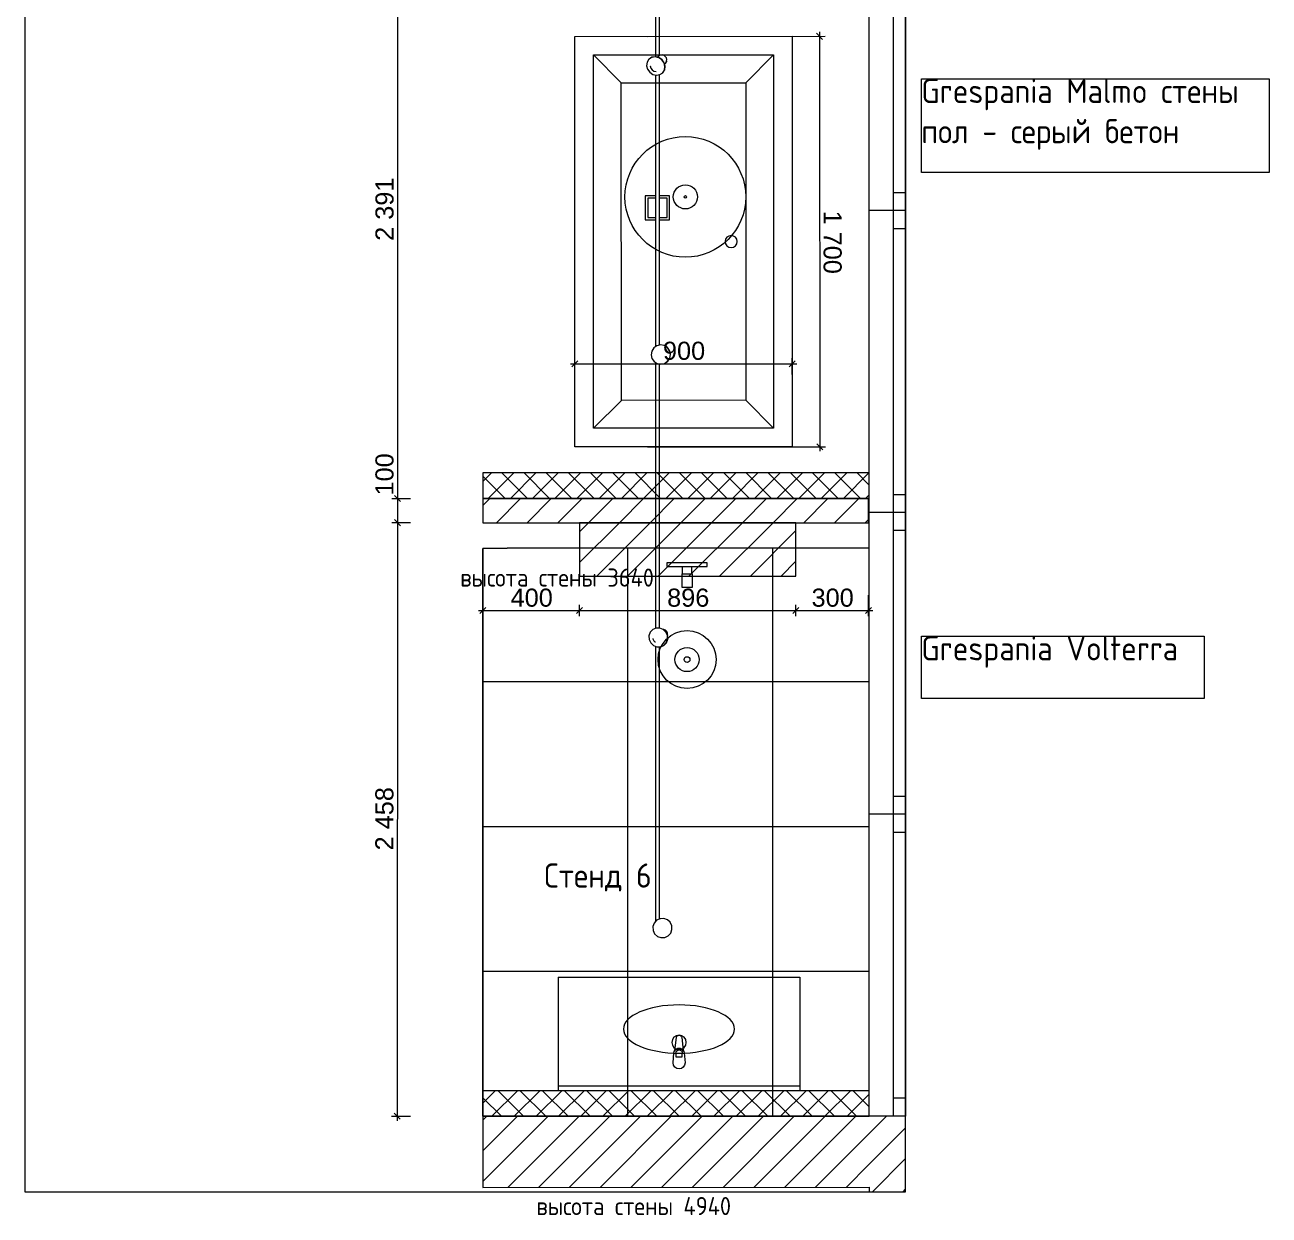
# Model space of a CAD drawing. Header units: millimetres. Extents: x 2336463 to 2579121, y 595385 to 778077.
# Drawn here: x 2509607 to 2514759, y 615995 to 620925 of the extents above; entities that cross this region are included whole.
import ezdxf

# ---------------------------------------------------------------- set-up
doc = ezdxf.new("R2010")
doc.units = ezdxf.units.MM
doc.header["$MEASUREMENT"] = 0
for name, color, linetype in [('+ план экспозиций', 7, 'Continuous'), ('+возводимые стены', 7, 'Continuous'), ('Интерьер - Мебель', 7, 'Continuous'), ('сит план', 7, 'Continuous')]:
    doc.layers.add(name, color=color, linetype=linetype)
for name, color, linetype, lineweight in [('+ план экспозиций_Ном._пера__1', 7, 'Continuous', 13), ('+возводимые стены_Ном._пера__1', 7, 'Continuous', 13), ('+возводимые стены_Ном._пера__101', 252, 'Continuous', 5), ('1 Планировка_Ном._пера__1', 7, 'Continuous', 13), ('Интерьер - Мебель_Ном._пера__1', 7, 'Continuous', 13), ('Окна ARCHICAD_Ном._пера__1', 7, 'Continuous', 13), ('сит план_Ном._пера__1', 7, 'Continuous', 13)]:
    doc.layers.add(name, color=color, linetype=linetype, lineweight=lineweight)
for name, color, linetype, lineweight, true_color in [('+ план экспозиций_Ном._пера__242', 7, 'Continuous', 13, 0x1b55b5), ('+ план экспозиций_Ном._пера__58', 7, 'Continuous', 5, 0xdf0000), ('+возводимые стены_Ном._пера__169', 7, 'Continuous', 5, 0x68b353), ('+возводимые стены_Ном._пера__242', 7, 'Continuous', 13, 0x1b55b5), ('+возводимые стены_Ном._пера__9', 7, 'Continuous', 15, 0x3dad99), ('Интерьер - Мебель_Ном._пера__242', 7, 'Continuous', 13, 0x1b55b5), ('Интерьер - Мебель_Ном._пера__58', 7, 'Continuous', 5, 0xdf0000), ('сит план_Ном._пера__87', 7, 'Continuous', 20, 0x6a6a6a)]:
    doc.layers.add(name, color=color, linetype=linetype, lineweight=lineweight, true_color=true_color)
doc.styles.add('СГЕНЕРИР_СТИЛЬ_1', font='arial.ttf')
doc.styles.add('СГЕНЕРИР_СТИЛЬ_4', font='isocp.shx')
doc.dimstyles.new('СГЕНЕРИР_СТИЛЬ__1', dxfattribs={"dimtxt": 75, "dimasz": 23.75, "dimexe": 0.18, "dimexo": 300, "dimgap": 0, "dimtad": 1, "dimtih": 1, "dimtoh": 1, "dimdec": 0, "dimzin": 0, "dimdsep": 46, "dimtxsty": 'СГЕНЕРИР_СТИЛЬ_1', "dimblk": 'ARROWHEAD_6', "dimblk1": 'ARROWHEAD_6', "dimblk2": 'ARROWHEAD_6', "dimcen": 0.09, "dimclrd": 256, "dimclre": 256, "dimclrt": 256, "dimazin": 0, "dimtfac": 1, "dimtdec": 4, "dimtmove": 0, "dimatfit": 3, "dimfxl": 0, "dimtolj": 1, "dimtzin": 0, "dimarcsym": 0})
doc.dimstyles.new('СГЕНЕРИР_СТИЛЬ__2', dxfattribs={"dimtxt": 75, "dimasz": 23.75, "dimexe": 0.18, "dimexo": 300, "dimgap": 0, "dimtad": 1, "dimdec": 0, "dimzin": 0, "dimdsep": 46, "dimtxsty": 'СГЕНЕРИР_СТИЛЬ_1', "dimblk": 'ARROWHEAD_6', "dimblk1": 'ARROWHEAD_6', "dimblk2": 'ARROWHEAD_6', "dimcen": 0.09, "dimclrd": 256, "dimclre": 256, "dimclrt": 256, "dimazin": 0, "dimtfac": 1, "dimtdec": 4, "dimtmove": 0, "dimatfit": 3, "dimfxl": 0, "dimtolj": 1, "dimtzin": 0, "dimarcsym": 0})
pattern_1 = [(45, (2086872.015, 585813.69), (-63.639609, 63.639609), [])]
pattern_2 = [(45, (2086872.015, 585813.686), (-45.961939, 45.961939), []), (135, (2086872.015, 585813.686), (45.961939, 45.961939), [])]

# ---------------------------------------------------------------- blocks, each defined once
blk = doc.blocks.new('Перекрытие_151', base_point=(2509606.8, 616092))
at = {"layer": 'Интерьер - Мебель_Ном._пера__1', "color": 7, "linetype": 'Continuous', "lineweight": 13, "flags": 128}
blk.add_lwpolyline([(2509606.8, 616092), (2513253.3, 616092), (2513253.3, 633476.2), (2509606.8, 633476.2)], close=True, dxfattribs=at)
blk = doc.blocks.new('Окно 25_10')
at = {"layer": 'Окна ARCHICAD_Ном._пера__1', "color": 7, "linetype": 'Continuous', "lineweight": 13}
for p, q in [((-625, 100), (625, 100)), ((-625, 0), (-625, 100)), ((625, 0), (625, 100)), ((-625, 0), (-550, 0)), ((-625, -50), (-625, 0)), ((-625, -50), (-625, 0)), ((-550, 0), (-550, -50)), ((-550, 0), (550, 0)), ((550, -50), (550, 0)), ((550, 0), (625, 0)), ((625, -50), (625, 0)), ((625, -50), (625, 0)), ((-625, -50), (625, -50)), ((-550, -50), (-625, -50)), ((550, -50), (-550, -50)), ((625, -50), (550, -50))]:
    blk.add_line(p, q, dxfattribs=at)
blk = doc.blocks.new('Стена_579', base_point=(2513253.3, 616092))
at = {"layer": 'сит план_Ном._пера__87', "linetype": 'Continuous', "lineweight": 20, "true_color": 0x6a6a6a}
h = blk.add_hatch(dxfattribs=at)
h.set_pattern_fill('Блоки_Бетонные_Эффективные', color=251, style=0, pattern_type=2)
h.set_pattern_definition(pattern_1)
h.paths.add_polyline_path([(2513103.3, 616092), (2513253.3, 616092), (2513253.3, 616405.3), (2513103.3, 616405.3)])
at = {"layer": 'сит план_Ном._пера__1', "color": 7, "linetype": 'Continuous', "lineweight": 13}
for p, q in [((2513203.3, 616405.3), (2513103.3, 616405.3)), ((2513253.3, 616405.3), (2513203.3, 616405.3))]:
    blk.add_line(p, q, dxfattribs=at)
at = {"layer": 'сит план_Ном._пера__1', "color": 7, "linetype": 'Continuous', "lineweight": 13, "flags": 128}
for points in [[(2513253.3, 616092), (2513253.3, 616405.3)], [(2513103.3, 616110.3), (2513103.3, 616092)], [(2513103.3, 616092), (2513253.3, 616092)]]:
    blk.add_lwpolyline(points, dxfattribs=at)
at = {"layer": 'Окна ARCHICAD_Ном._пера__1', "color": 7, "linetype": 'Continuous', "lineweight": 13, "zscale": 1000, "rotation": 89.99891644592851}
for p in [(2513203.4, 620780.3), (2513203.4, 619530.3), (2513203.4, 618280.3), (2513203.4, 617030.3)]:
    blk.add_blockref('Окно 25_10', p, dxfattribs=at)
blk = doc.blocks.new('Стена_582', base_point=(2511503.3, 618962.9))
at = {"layer": '+возводимые стены_Ном._пера__169', "linetype": 'Continuous', "lineweight": 5, "true_color": 0x68b353}
h = blk.add_hatch(dxfattribs=at)
h.set_pattern_fill('Блоки_Бетонные_Эффективные', color=85, style=0, pattern_type=2)
h.set_pattern_definition(pattern_1)
h.paths.add_polyline_path([(2511503.3, 618862.9), (2513099.7, 618862.9), (2513099.7, 618962.9), (2511503.3, 618962.9)])
at = {"layer": '+возводимые стены_Ном._пера__101', "color": 252, "linetype": 'Continuous', "lineweight": 5, "flags": 128}
for points in [[(2513099.7, 618962.9), (2511503.3, 618962.9)], [(2511503.3, 618962.9), (2511503.3, 618862.9)], [(2513099.7, 618862.9), (2513099.7, 618962.9)], [(2511503.3, 618862.9), (2513099.7, 618862.9)]]:
    blk.add_lwpolyline(points, dxfattribs=at)
blk = doc.blocks.new('Стена_583', base_point=(2513253.3, 616405.3))
at = {"layer": '+возводимые стены_Ном._пера__169', "linetype": 'Continuous', "lineweight": 5, "true_color": 0x68b353}
h = blk.add_hatch(dxfattribs=at)
h.set_pattern_fill('Блоки_Бетонные_Эффективные', color=85, style=0, pattern_type=2)
h.set_pattern_definition(pattern_1)
h.paths.add_polyline_path([(2513103.3, 616405.3), (2511503.4, 616404.6), (2511503.5, 616109.6), (2513103.3, 616110.3)])
at = {"layer": '+возводимые стены_Ном._пера__101', "color": 252, "linetype": 'Continuous', "lineweight": 5, "flags": 128}
for points in [[(2513103.3, 616405.3), (2511503.4, 616404.6)], [(2511503.4, 616404.6), (2511503.5, 616109.6)], [(2511503.5, 616109.6), (2513103.3, 616110.3)]]:
    blk.add_lwpolyline(points, dxfattribs=at)
blk = doc.blocks.new('Ванна Отдельностоящая 25')
at = {"layer": '1 Планировка_Ном._пера__1', "color": 7, "linetype": 'Continuous', "lineweight": 13}
for p, q in [((1623, 823), (77, 823)), ((77, 823), (77, 77)), ((77, 823), (192.5, 707.5)), ((1623, 823), (1507.5, 707.5)), ((1623, 77), (1623, 823)), ((1507.5, 707.5), (192.5, 707.5)), ((192.5, 707.5), (192.5, 192.5)), ((1507.5, 192.5), (1507.5, 707.5)), ((77, 77), (192.5, 192.5)), ((192.5, 192.5), (1507.5, 192.5)), ((1623, 77), (1507.5, 192.5)), ((77, 77), (1623, 77))]:
    blk.add_line(p, q, dxfattribs=at)
at = {"layer": '1 Планировка_Ном._пера__1', "color": 7, "linetype": 'Continuous', "lineweight": 13, "flags": 128}
blk.add_lwpolyline([(0, 0), (1700, 0), (1700, 900), (0, 900)], close=True, dxfattribs=at)
at = {"layer": '1 Планировка_Ном._пера__1', "color": 7, "linetype": 'Continuous', "lineweight": 13}
blk.add_circle((850, 252.5), 25, dxfattribs=at)
blk = doc.blocks.new('Панель с Несколькими Умывальниками 25_2')
at = {"layer": 'Интерьер - Мебель_Ном._пера__1', "color": 7, "linetype": 'Continuous', "lineweight": 13}
for p, q in [((-500, 0), (500, 0)), ((-500, -470), (-500, 0)), ((500, -470), (500, 0)), ((-500, -20), (500, -20)), ((-13.6, -154.8), (-13.6, -139.9)), ((-13.6, -139.9), (13.6, -139.9)), ((13.6, -139.9), (13.6, -154.8)), ((-500, -470), (500, -470))]:
    blk.add_line(p, q, dxfattribs=at)
at = {"layer": 'Интерьер - Мебель_Ном._пера__1', "color": 7, "linetype": 'Continuous', "lineweight": 13, "flags": 128}
blk.add_lwpolyline([(-25, -115), (-21, -157, 0.12102), (-17.7, -166.5), (-11.1, -219.4, 0.882566), (11.1, -219.4), (17.7, -166.5, 0.12102), (21, -157), (25, -115, 1)], format="xyb", close=True, dxfattribs=at)
at = {"layer": 'Интерьер - Мебель_Ном._пера__1', "color": 7, "linetype": 'Continuous', "lineweight": 13}
blk.add_circle((0, -199.8), 30, dxfattribs=at)
for centre, radius, start, end in [((0, -155.1), 21.1, 212.771, 327.229), ((0, -154.8), 13.6, 180, 0)]:
    blk.add_arc(centre, radius, start, end, dxfattribs=at)
blk.add_ellipse((0, -255), major_axis=(230, 0), ratio=0.434783, dxfattribs=at)
blk = doc.blocks.new('Подвесной Светильник 25')
at = {"layer": '+ план экспозиций_Ном._пера__58', "color": 12, "linetype": 'Continuous', "lineweight": 5, "true_color": 0xdf0000}
for radius in [250, 50, 5]:
    blk.add_circle((0, 0), radius, dxfattribs=at)
blk = doc.blocks.new('Набор Источников Света Потолочный 25')
at = {"layer": 'Интерьер - Мебель_Ном._пера__58', "color": 12, "linetype": 'Continuous', "lineweight": 5, "true_color": 0xdf0000}
for p, q in [((-3006.4, 11.2), (-3016.9, -0.4)), ((-2992.3, 17.8), (-3006.4, 11.2)), ((-2976.7, 18.6), (-2992.3, 17.8)), ((-2962, 13.4), (-2976.7, 18.6)), ((-2950.4, 2.9), (-2962, 13.4)), ((-1815.7, 8), (-2956.1, 8)), ((-2943.7, -11.2), (-2950.4, 2.9)), ((-1812.3, 16.4), (-1818.1, 2.2)), ((-1818.1, 2.2), (-1818, -13)), ((-1801.4, 27.6), (-1812.3, 16.4)), ((-1787.2, 34), (-1801.4, 27.6)), ((-1799, 8.3), (-1798.9, 8.5)), ((-1792.5, 15), (-1798.9, 8.5)), ((-1784.2, 18.8), (-1792.5, 15)), ((-1771.8, 34.7), (-1787.2, 34)), ((-1784, 18.8), (-1784.2, 18.8)), ((-1757.5, 29.4), (-1771.8, 34.7)), ((-1746.6, 19.2), (-1757.5, 29.4)), ((-1740.6, 5.4), (-1746.6, 19.2)), ((-1746.6, 19.2), (-1746.3, 18.7)), ((-1740.3, 4.9), (-1746.3, 18.7)), ((-639.9, 8), (-1741.6, 8)), ((-1740.5, -9.8), (-1740.6, 5.4)), ((-1740.2, -10.3), (-1740.3, 4.9)), ((-644.7, 0.5), (-647.4, -14.8)), ((-644.6, 0.7), (-647.2, -14.6)), ((-636.3, 13.6), (-644.7, 0.5)), ((-636.2, 13.8), (-644.6, 0.7)), ((-636.2, 13.8), (-636.3, 13.6)), ((-623.5, 22.7), (-636.2, 13.8)), ((-608.3, 26), (-623.5, 22.7)), ((-592.9, 23.2), (-608.3, 26)), ((-579.8, 14.8), (-592.9, 23.2)), ((-570.8, 2), (-579.8, 14.8)), ((550.4, 8), (-575, 8)), ((-567.4, -13.2), (-570.8, 2)), ((50, 50), (-50, 50)), ((-50, 50), (-50, 8)), ((40, 40), (-40, 40)), ((-40, 40), (-40, 8)), ((40, 8), (40, 40)), ((50, 8), (50, 50)), ((552.9, 18.7), (549.5, 4)), ((549.5, 4), (551.8, -10.4)), ((561.7, 31.6), (552.9, 18.7)), ((574.4, 40.6), (561.7, 31.6)), ((566.7, 14.2), (564.6, 5.6)), ((564.7, 5), (564.6, 5.6)), ((571.8, 21.8), (566.7, 14.2)), ((579.2, 27), (571.8, 21.8)), ((589, 44.4), (574.4, 40.6)), ((587.7, 29.3), (579.2, 27)), ((588.4, 29.2), (587.7, 29.3)), ((603.4, 42.5), (589, 44.4)), ((615.4, 35), (603.4, 42.5)), ((623.2, 23.2), (615.4, 35)), ((615.4, 35), (616, 34.4)), ((623.8, 22.6), (616, 34.4)), ((622, -5.9), (625.4, 8.8)), ((622.6, -6.5), (626.1, 8.2)), ((625.4, 8.8), (623.2, 23.2)), ((626.1, 8.2), (623.8, 22.6)), ((1760.9, 8), (626, 8)), ((1734.9, 2.9), (1725.8, -2.6)), ((1735.9, 4), (1726.8, -1.5)), ((1747.1, 3.5), (1734.9, 2.9)), ((1748.1, 4.6), (1735.9, 4)), ((1760.6, -0.9), (1747.1, 3.5)), ((1761.6, 0.2), (1748.1, 4.6)), ((1750.9, 3.7), (1760.2, 6.8)), ((1756.4, 2.3), (1755.9, 2.1)), ((1760.4, 5), (1756.2, 2.5)), ((1761, 4.2), (1757, 1.7)), ((1761.2, 3.8), (1758.8, 2.9)), ((1773.6, 22), (1759.8, 6.7)), ((1761.5, 4.2), (1760.2, 3.7)), ((1766.8, 5.4), (1760.4, 5)), ((1767.1, 4.5), (1761, 4.2)), ((1761.2, 3.8), (1761.6, 4.2)), ((1774.3, -8.5), (1761.6, 0.2)), ((1770.4, 3.4), (1764.2, -1.5)), ((1773.9, 3), (1766.8, 5.4)), ((1773.8, 2.3), (1767.1, 4.5)), ((1780.6, 29.8), (1773.6, 22)), ((1780.1, -2.1), (1773.8, 2.3)), ((1780.6, -1.5), (1773.9, 3)), ((1785.8, 33.2), (1780.6, 29.8)), ((1790.2, 35.9), (1785.8, 33.2)), ((1796.1, 36.2), (1790.2, 35.9)), ((1800.5, 36.2), (1796.1, 36.2)), ((1805.5, 34.6), (1800.5, 36.2)), ((1811.8, 1.7), (1804.8, -6.1)), ((1810.2, 31.3), (1805.5, 34.6)), ((1813.9, 27), (1810.2, 31.3)), ((1814.6, 7.2), (1811.8, 1.7)), ((1816.1, 22.1), (1813.9, 27)), ((1814.6, 7.2), (1816.8, 11.9)), ((2940.3, 8), (1815, 8)), ((1816.1, 22.1), (1816.5, 17.8)), ((1816.8, 11.9), (1816.5, 17.8)), ((2941.7, 15.5), (2940.2, 8.4)), ((2940.2, 8.4), (2941.9, 1.2)), ((2942.4, 17.3), (2941.7, 15.5)), ((2941.9, 1.2), (2942.5, -1.3)), ((2943.7, 19.6), (2942.4, 17.3)), ((2945.7, 22), (2943.7, 19.6)), ((2947.9, 24.1), (2945.7, 22)), ((2950, 25.7), (2947.9, 24.1)), ((2951.7, 26.5), (2950, 25.7)), ((2951.7, 26.5), (2958.6, 28.8)), ((2958.6, 28.8), (2965.9, 27.9)), ((2968.4, 27.5), (2965.9, 27.9)), ((2968.4, 27.5), (2975.2, 23.6)), ((2975.2, 23.6), (2985.2, 14.6)), ((2985.2, 14.6), (3005.3, -3.6)), ((3000, 8), (2992.5, 8)), ((3000, 8), (3000, 7.4)), ((3000, 7.4), (3000, 5.7)), ((3000, 5.7), (3000, 3.1)), ((3000, 3.1), (3000, 1.2)), ((-3016.9, -0.4), (-3022.1, -15.1)), ((-3016.9, -0.5), (-3022.1, -15.1)), ((-3022.1, -15.1), (-3021.3, -30.7)), ((-3022.1, -15.1), (-3021.3, -30.7)), ((-3021.3, -30.7), (-3014.6, -44.8)), ((-3021.3, -30.7), (-3014.7, -44.8)), ((-3016.9, -0.4), (-3016.9, -0.5)), ((-3014.7, -44.8), (-3003.1, -55.3)), ((-3014.6, -44.8), (-3003.1, -55.2)), ((-2958.7, -53), (-2948.2, -41.5)), ((-2958.7, -53.1), (-2948.2, -41.5)), ((-2948.2, -41.5), (-2943, -26.8)), ((-2948.2, -41.5), (-2948.2, -41.5)), ((-1818, -8), (-2945.3, -8)), ((-2943, -26.8), (-2943.7, -11.2)), ((-1818, -13), (-1812, -26.8)), ((-1812, -26.8), (-1801.1, -37.1)), ((-1812, -26.8), (-1811.7, -27.3)), ((-1811.7, -27.3), (-1800.8, -37.6)), ((-1801.1, -37.1), (-1786.8, -42.3)), ((-1800.8, -37.6), (-1786.5, -42.8)), ((-1786.8, -42.3), (-1771.4, -41.7)), ((-1786.5, -42.8), (-1771.1, -42.2)), ((-1771.4, -41.7), (-1757.2, -35.3)), ((-1771.1, -42.2), (-1756.9, -35.8)), ((-1771, -42.1), (-1770.4, -42.4)), ((-1768.8, -42.6), (-1770.4, -42.4)), ((-1768.8, -42.6), (-1761.3, -42.3)), ((-1761.3, -42.3), (-1754.4, -39.2)), ((-1757.2, -35.3), (-1746.4, -24.1)), ((-1756.9, -35.8), (-1746, -24.6)), ((-1754.4, -39.2), (-1749.2, -33.8)), ((-1749.2, -33.8), (-1746.4, -26.9)), ((-1746.4, -24.1), (-1740.5, -9.8)), ((-1746.4, -26.9), (-1746.1, -25.3)), ((-1746.1, -25.3), (-1746.1, -24.6)), ((-1746, -24.6), (-1740.2, -10.3)), ((-646.2, -8), (-1740.2, -8)), ((-647.4, -14.8), (-644, -30)), ((-647.2, -14.6), (-643.8, -29.9)), ((-644, -30), (-635, -42.8)), ((-643.8, -29.9), (-634.9, -42.6)), ((-635, -42.8), (-621.9, -51.2)), ((-634.9, -42.6), (-621.7, -51)), ((-621.9, -51.2), (-606.5, -53.9)), ((-621.7, -51), (-606.4, -53.8)), ((-606.5, -53.9), (-591.3, -50.6)), ((-606.4, -53.8), (-591.2, -50.5)), ((-591.3, -50.6), (-578.6, -41.7)), ((-591.2, -50.5), (-578.5, -41.6)), ((-578.5, -41.6), (-578.6, -41.7)), ((-578.5, -41.6), (-570.1, -28.5)), ((-570.1, -28.5), (-567.4, -13.2)), ((551.4, -8), (-568.6, -8)), ((-50, -8), (-50, -50)), ((-50, -50), (50, -50)), ((-40, -8), (-40, -40)), ((-40, -40), (40, -40)), ((40, -40), (40, -8)), ((50, -50), (50, -8)), ((551.8, -10.4), (559.5, -22.2)), ((559.5, -22.2), (571.5, -29.7)), ((559.5, -22.2), (560.1, -22.8)), ((560.1, -22.8), (572.1, -30.3)), ((571.5, -29.7), (585.9, -31.6)), ((572.1, -30.3), (586.5, -32.2)), ((585.9, -31.6), (600.6, -27.8)), ((586.5, -32.2), (601.2, -28.4)), ((598, -33.3), (594.7, -30.1)), ((598, -33.3), (604.3, -37.2)), ((600.6, -27.8), (613.2, -18.8)), ((601.2, -28.4), (613.8, -19.4)), ((607.4, -38.2), (604.3, -37.2)), ((607.4, -38.2), (614.4, -39.2)), ((613.2, -18.8), (622, -5.9)), ((613.8, -19.4), (622.6, -6.5)), ((614.4, -39.2), (621.5, -37.3)), ((621.5, -37.3), (627.7, -32.9)), ((627.4, -3.3), (624.1, -0.1)), ((631.4, -9.5), (627.4, -3.3)), ((627.7, -32.9), (631.9, -26.7)), ((1723.3, -8), (630.5, -8)), ((632.5, -12.6), (631.4, -9.5)), ((631.9, -26.7), (633.6, -19.6)), ((633.6, -19.6), (632.5, -12.6)), ((1725.8, -2.6), (1721.2, -12.2)), ((1721.2, -12.2), (1721.9, -24.5)), ((1721.9, -24.5), (1727.7, -37.4)), ((1725.8, -2.6), (1726.8, -1.5)), ((1727.7, -37.4), (1737.7, -49.2)), ((1735, -19.1), (1734.5, -20.5)), ((1734.5, -20.5), (1734.9, -27.6)), ((1734.9, -27.6), (1735.1, -29.8)), ((1735.1, -29.8), (1738.2, -36.6)), ((1737.7, -49.2), (1750.4, -57.9)), ((1738.2, -36.6), (1743.5, -42.8)), ((1743.5, -42.8), (1750.2, -47.4)), ((1750.2, -47.4), (1757.3, -49.7)), ((1759.4, -49.8), (1757.3, -49.7)), ((1759.4, -49.8), (1766.6, -49.4)), ((1773.3, -9.6), (1760.6, -0.9)), ((1767.9, -48.7), (1766.6, -49.4)), ((1783.4, -21.4), (1773.3, -9.6)), ((1784.4, -20.3), (1774.3, -8.5)), ((1785.1, -7.9), (1780.1, -2.1)), ((1785.9, -7.7), (1780.6, -1.5)), ((1786.6, -11.1), (1782.3, -17.9)), ((1789.1, -34.3), (1783.4, -21.4)), ((1790.1, -33.2), (1784.4, -20.3)), ((1788, -14.4), (1785.1, -7.9)), ((1785.2, -56.2), (1789.8, -46.6)), ((1788.9, -14.5), (1785.9, -7.7)), ((1786.2, -55.1), (1790.8, -45.4)), ((1786.3, -24.7), (1788.4, -20.5)), ((1787, -25.2), (1786.8, -25.8)), ((1787.2, -25.4), (1789.3, -20.9)), ((1787.9, -20.3), (1787.3, -22.7)), ((1787.9, -20.3), (1788.3, -19.9)), ((1788.4, -20.5), (1788, -14.4)), ((1788.3, -20), (1788, -21.2)), ((1789.3, -20.9), (1788.9, -14.5)), ((1788.9, -30.5), (1791.1, -21)), ((1789.8, -46.6), (1789.1, -34.3)), ((1790.8, -45.4), (1790.1, -33.2)), ((1804.8, -6.1), (1791, -21.4)), ((2947.5, -8), (1803.1, -8)), ((2942.5, -1.3), (2947.1, -7.6)), ((2947.1, -7.6), (2957.1, -16.6)), ((2957.1, -16.6), (2977.1, -34.7)), ((2990.6, -64.7), (2976.9, -34.3)), ((2983.6, -32.2), (2982, -36.9)), ((2982, -36.9), (2982.5, -39.3)), ((2984.2, -31.8), (2982.7, -36.3)), ((2982.7, -36.3), (2983.3, -38.9)), ((2982.7, -39.1), (2992.5, -59.2)), ((2982.9, -39.3), (2992.6, -59)), ((2983.1, -39.7), (2985.4, -40)), ((2983.3, -38.9), (2985.9, -39.2)), ((2987.2, -26.3), (2983.6, -32.2)), ((2987.6, -26.2), (2984.2, -31.8)), ((2985.3, -30.1), (2992.1, -38.2)), ((2985.4, -40), (2989.9, -37.9)), ((2985.9, -39.2), (2990.2, -37.2)), ((2992.2, -20), (2987.2, -26.3)), ((2992.4, -20.2), (2987.6, -26.2)), ((2989.9, -37.9), (2991.1, -37)), ((2990.2, -37.2), (2990.9, -36.7)), ((2992.1, -38.2), (2995.4, -48.7)), ((2997.9, -14.4), (2992.2, -20)), ((2997.9, -14.9), (2992.4, -20.2)), ((2999.6, -47.3), (2992.7, -58.6)), ((3001, -48.6), (2994.1, -59.9)), ((2995.2, -47.6), (2995.9, -52.6)), ((3003.5, -10.2), (2997.9, -14.4)), ((3003.1, -10.9), (2997.9, -14.9)), ((3009.2, -35.4), (2999.6, -47.3)), ((3010.6, -36.6), (3001, -48.6)), ((3001.5, -12.1), (3010.3, -18.1)), ((3007.4, -8.9), (3003.1, -10.9)), ((3008, -8.1), (3003.5, -10.2)), ((3036.4, -13.9), (3004.8, -3.4)), ((3010, -9.3), (3007.4, -8.9)), ((3010.4, -8.4), (3008, -8.1)), ((3008.7, -17), (3009.1, -16.3)), ((3009, -17.2), (3009.8, -15.9)), ((3009.1, -16.3), (3010.6, -11.8)), ((3020.1, -24.6), (3009.2, -35.4)), ((3009.8, -15.9), (3011.4, -11.2)), ((3010.6, -11.8), (3010, -9.3)), ((3010.2, -8.6), (3031.2, -16.3)), ((3010.3, -18.1), (3021.1, -20.3)), ((3010.4, -8.8), (3031, -16.4)), ((3021.5, -25.9), (3010.6, -36.6)), ((3011.4, -11.2), (3010.9, -9)), ((3020, -20.2), (3025, -20.3)), ((3030.6, -16.6), (3020.1, -24.6)), ((3032, -17.9), (3021.5, -25.9)), ((3025.6, -20.4), (3025, -20.3)), ((3028.4, -52.7), (3032.6, -47.4)), ((3039.2, -12.6), (3030.6, -16.6)), ((3040.6, -13.9), (3032, -17.9)), ((3032.6, -47.4), (3035.7, -42.3)), ((3035.1, -26.5), (3036.2, -28.3)), ((3035.7, -42.3), (3037, -38.4)), ((3036, -41.5), (3037.2, -40)), ((3036.9, -31.3), (3036.2, -28.3)), ((3036.9, -31.3), (3037.7, -34.8)), ((3037.7, -34.8), (3037, -38.4)), ((3037.2, -40), (3044, -28.7)), ((3044.5, -13.3), (3039.2, -12.6)), ((3045.9, -14.6), (3040.6, -13.9)), ((3044, -28.7), (3047.1, -19.8)), ((3045.9, -14.6), (3044.5, -13.3)), ((3047.1, -19.8), (3045.9, -14.6)), ((-3003.1, -55.2), (-2988.4, -60.5)), ((-3003.1, -55.3), (-2988.4, -60.5)), ((-2988.4, -60.5), (-2972.8, -59.7)), ((-2988.4, -60.5), (-2972.8, -59.8)), ((-2972.8, -59.7), (-2958.7, -53)), ((-2972.8, -59.8), (-2958.7, -53.1)), ((1750.4, -57.9), (1763.9, -62.3)), ((1763.9, -62.3), (1776.2, -61.7)), ((1776.2, -61.7), (1785.2, -56.2)), ((1785.2, -56.2), (1786.2, -55.1)), ((2992.7, -58.6), (2989.7, -67.5)), ((2989.7, -67.5), (2990.9, -72.7)), ((2992.3, -74), (2990.9, -72.7)), ((2994.1, -59.9), (2991.1, -68.8)), ((2991.1, -68.8), (2992.3, -74)), ((2992.3, -74), (2997.6, -74.7)), ((2995.9, -52.6), (2996, -53.2)), ((2997.6, -74.7), (3006.1, -70.7)), ((3003, -62.1), (3004.9, -63)), ((3004.9, -63), (3008, -63.4)), ((3006.1, -70.7), (3016.7, -62.7)), ((3008, -63.4), (3011.6, -63.7)), ((3011.6, -63.7), (3015, -62.8)), ((3015, -62.8), (3018.9, -61)), ((3016.7, -62.7), (3018, -61.4)), ((3018.9, -61), (3023.5, -57.5)), ((3023.5, -57.5), (3028.4, -52.7))]:
    blk.add_line(p, q, dxfattribs=at)
blk = doc.blocks.new('*D3345', base_point=(2086872, 585813.7))
at = {"layer": '+ план экспозиций_Ном._пера__242', "color": 152, "linetype": 'Continuous', "lineweight": 13, "true_color": 0x1b55b5}
for p, q in [((2511503.3, 618475.5), (2511503.3, 618562.9)), ((2511515.8, 618511.4), (2511490.8, 618486.4)), ((2511916, 618511.4), (2511891, 618486.4)), ((2511903.5, 618475.5), (2511903.5, 618522.4)), ((2511484.6, 618498.9), (2511503.3, 618498.9)), ((2511503.3, 618498.9), (2511903.5, 618498.9))]:
    blk.add_line(p, q, dxfattribs=at)
at = {"layer": '+ план экспозиций_Ном._пера__242', "color": 152, "lineweight": 13, "true_color": 0x1b55b5, "insert": (2511618.1, 618513.9), "char_height": 75, "attachment_point": 7, "style": 'СГЕНЕРИР_СТИЛЬ_1'}
blk.add_mtext('\\A1;{\\pql;\\fArial|b0|i0|c204|p38;400}', dxfattribs=at)
blk = doc.blocks.new('ARROWHEAD_6')
at = {"color": 0, "linetype": 'Continuous', "lineweight": 0}
for p, q in [((0, 0), (-1, 0)), ((-0.5, -0.5), (0.5, 0.5))]:
    blk.add_line(p, q, dxfattribs=at)
blk = doc.blocks.new('*D3346', base_point=(2086872, 585813.7))
at = {"layer": '+ план экспозиций_Ном._пера__242', "color": 152, "linetype": 'Continuous', "lineweight": 13, "true_color": 0x1b55b5}
for p, q in [((2511916, 618511.4), (2511891, 618486.4)), ((2511903.5, 618475.5), (2511903.5, 618522.4)), ((2512812, 618511.4), (2512787, 618486.4)), ((2512799.5, 618475.5), (2512799.5, 618522.4)), ((2511903.5, 618498.9), (2512799.5, 618498.9))]:
    blk.add_line(p, q, dxfattribs=at)
at = {"layer": '+ план экспозиций_Ном._пера__242', "color": 152, "lineweight": 13, "true_color": 0x1b55b5, "insert": (2512266.2, 618513.9), "char_height": 75, "attachment_point": 7, "style": 'СГЕНЕРИР_СТИЛЬ_1'}
blk.add_mtext('\\A1;{\\pql;\\fArial|b0|i0|c204|p38;896}', dxfattribs=at)
blk = doc.blocks.new('*D3347', base_point=(2086872, 585813.7))
at = {"layer": '+ план экспозиций_Ном._пера__242', "color": 152, "linetype": 'Continuous', "lineweight": 13, "true_color": 0x1b55b5}
for p, q in [((2513099.7, 618475.5), (2513099.7, 618562.9)), ((2512812, 618511.4), (2512787, 618486.4)), ((2512799.5, 618475.5), (2512799.5, 618522.4)), ((2513087.2, 618486.4), (2513112.2, 618511.4)), ((2512799.5, 618498.9), (2513099.7, 618498.9)), ((2513099.7, 618498.9), (2513118.4, 618498.9))]:
    blk.add_line(p, q, dxfattribs=at)
at = {"layer": '+ план экспозиций_Ном._пера__242', "color": 152, "lineweight": 13, "true_color": 0x1b55b5, "insert": (2512864.2, 618513.9), "char_height": 75, "attachment_point": 7, "style": 'СГЕНЕРИР_СТИЛЬ_1'}
blk.add_mtext('\\A1;{\\pql;\\fArial|b0|i0|c204|p38;300}', dxfattribs=at)
blk = doc.blocks.new('*D3348', base_point=(2086872, 585813.7))
at = {"layer": '+ план экспозиций_Ном._пера__242', "color": 152, "linetype": 'Continuous', "lineweight": 13, "true_color": 0x1b55b5}
for p, q in [((2511884.3, 619477), (2511884.3, 619544.7)), ((2512784.3, 619477.2), (2512784.3, 619544.7)), ((2511865.5, 619521.3), (2511884.3, 619521.3)), ((2511896.8, 619533.8), (2511871.8, 619508.8)), ((2511884.3, 619521.3), (2512784.3, 619521.3)), ((2512771.8, 619508.8), (2512796.8, 619533.8)), ((2512784.3, 619521.3), (2512803, 619521.3))]:
    blk.add_line(p, q, dxfattribs=at)
at = {"layer": '+ план экспозиций_Ном._пера__242', "color": 152, "lineweight": 13, "true_color": 0x1b55b5, "insert": (2512248.9, 619536.3), "char_height": 75, "attachment_point": 7, "style": 'СГЕНЕРИР_СТИЛЬ_1'}
blk.add_mtext('\\A1;{\\pql;\\fArial|b0|i0|c204|p38;900}', dxfattribs=at)
blk = doc.blocks.new('*D3349', base_point=(2086872, 585813.7))
at = {"layer": '+ план экспозиций_Ном._пера__242', "color": 152, "linetype": 'Continuous', "lineweight": 13, "true_color": 0x1b55b5}
for p, q in [((2512183.9, 620877.1), (2512921.1, 620877.2)), ((2512910.1, 620864.7), (2512885.1, 620889.7)), ((2512897.6, 620896), (2512897.6, 620877.2)), ((2512897.6, 620877.2), (2512898, 619177.2)), ((2512184.3, 619177.1), (2512921.4, 619177.2)), ((2512885.5, 619189.7), (2512910.5, 619164.7)), ((2512898, 619177.2), (2512898, 619158.5))]:
    blk.add_line(p, q, dxfattribs=at)
at = {"layer": '+ план экспозиций_Ном._пера__242', "color": 152, "lineweight": 13, "true_color": 0x1b55b5, "insert": (2512912.8, 620155.5), "char_height": 75, "attachment_point": 7, "rotation": 270.0119, "style": 'СГЕНЕРИР_СТИЛЬ_1'}
blk.add_mtext('\\A1;{\\pql;\\fArial|b0|i0|c204|p38;1\xa0700}', dxfattribs=at)
blk = doc.blocks.new('*D3357', base_point=(2086872, 585813.7))
at = {"layer": 'Интерьер - Мебель_Ном._пера__242', "color": 152, "linetype": 'Continuous', "lineweight": 13, "true_color": 0x1b55b5}
for p, q in [((2511149.7, 621453.7), (2511149.7, 621353.7)), ((2511126.2, 621353.7), (2511203.3, 621353.7)), ((2511162.2, 621341.2), (2511137.2, 621366.2)), ((2511149.7, 621353.7), (2511149.2, 618963)), ((2511161.7, 618950.5), (2511136.7, 618975.5))]:
    blk.add_line(p, q, dxfattribs=at)
at = {"layer": 'Интерьер - Мебель_Ном._пера__242', "color": 152, "lineweight": 13, "true_color": 0x1b55b5, "char_height": 75, "attachment_point": 7, "rotation": 89.9878, "style": 'СГЕНЕРИР_СТИЛЬ_1'}
for s, insert in [('\\A1;{\\pql;\\fArial|b0|i0|c204|p38;2\xa0391}', (2511134.4, 620030.1)), ('\\A1;{\\pql;\\fArial|b0|i0|c204|p38;100}', (2511134.2, 618975.5))]:
    blk.add_mtext(s, dxfattribs=dict(at, insert=insert))
blk = doc.blocks.new('*D3358', base_point=(2086872, 585813.7))
at = {"layer": 'Интерьер - Мебель_Ном._пера__242', "color": 152, "linetype": 'Continuous', "lineweight": 13, "true_color": 0x1b55b5}
for p, q in [((2511149.7, 621353.7), (2511149.2, 618963)), ((2511161.7, 618950.5), (2511136.7, 618975.5)), ((2511125.7, 618963), (2511203.3, 618963)), ((2511149.2, 618963), (2511149.1, 618863)), ((2511161.6, 618850.5), (2511136.6, 618875.5)), ((2511125.7, 618863), (2511203.3, 618863)), ((2511149.1, 618863), (2511148.6, 616404.7))]:
    blk.add_line(p, q, dxfattribs=at)
blk = doc.blocks.new('*D3359', base_point=(2086872, 585813.7))
at = {"layer": 'Интерьер - Мебель_Ном._пера__242', "color": 152, "linetype": 'Continuous', "lineweight": 13, "true_color": 0x1b55b5}
for p, q in [((2511161.6, 618850.5), (2511136.6, 618875.5)), ((2511149.1, 618863), (2511148.6, 616404.7)), ((2511125.2, 616404.7), (2511203.4, 616404.6)), ((2511136.1, 616417.2), (2511161.1, 616392.2)), ((2511148.6, 616404.7), (2511148.6, 616385.9))]:
    blk.add_line(p, q, dxfattribs=at)
at = {"layer": 'Интерьер - Мебель_Ном._пера__242', "color": 152, "lineweight": 13, "true_color": 0x1b55b5, "insert": (2511133.8, 617505.6), "char_height": 75, "attachment_point": 7, "rotation": 89.9878, "style": 'СГЕНЕРИР_СТИЛЬ_1'}
blk.add_mtext('\\A1;{\\pql;\\fArial|b0|i0|c204|p38;2\xa0458}', dxfattribs=at)
blk = doc.blocks.new('Душевой Гарнитур 25_2')
at = {"layer": '1 Планировка_Ном._пера__1', "color": 7, "linetype": 'Continuous', "lineweight": 13}
for p, q in [((-20, -15), (20, -15)), ((-20, -45), (20, -45))]:
    blk.add_line(p, q, dxfattribs=at)
at = {"layer": '1 Планировка_Ном._пера__1', "color": 7, "linetype": 'Continuous', "lineweight": 13, "flags": 128}
blk.add_lwpolyline([(-83, 0), (-83, -15), (-20, -15), (-20, -45), (-22, -45), (-22, -100), (22, -100), (22, -45), (20, -45), (20, -15), (83, -15), (83, 0)], close=True, dxfattribs=at)
at = {"layer": '1 Планировка_Ном._пера__1', "color": 7, "linetype": 'Continuous', "lineweight": 13}
for radius in [120, 50, 12]:
    blk.add_circle((0, -400), radius, dxfattribs=at)

msp = doc.modelspace()

# ---------------------------------------------------------------- hatches: boundary and pattern name
at = {"layer": '+ план экспозиций_Ном._пера__242', "linetype": 'Continuous', "lineweight": 13, "true_color": 0x1b55b5}
h = msp.add_hatch(dxfattribs=at)
h.set_pattern_fill('Сетка_600x600', color=152, style=0, pattern_type=2)
h.set_pattern_definition([(0, (2511503.3, 616404.6), (0, 600), []), (90, (2511503.3, 616404.6), (-600, 0), [])])
h.paths.add_polyline_path([(2511603.3, 618756.8), (2511603.3, 618755.7), (2511503.3, 618755.7), (2511503.3, 616404.6), (2513102.4, 616404.6), (2513102.4, 618756.8)])
at = {"layer": '+возводимые стены_Ном._пера__242', "linetype": 'Continuous', "lineweight": 13, "true_color": 0x1b55b5}
h = msp.add_hatch(dxfattribs=at)
h.set_pattern_fill('Блоки_Бетонные_Эффективные', color=152, style=0, pattern_type=2)
h.set_pattern_definition(pattern_1)
h.paths.add_polyline_path([(2511903.5, 618641.6), (2512799.5, 618641.6), (2512799.5, 618862.9), (2511903.5, 618862.9)])
at = {"layer": '+возводимые стены_Ном._пера__9', "linetype": 'Continuous', "lineweight": 15, "true_color": 0x3dad99}
h = msp.add_hatch(dxfattribs=at)
h.set_pattern_fill('Блоки_Бетонные', color=135, style=0, pattern_type=2)
h.set_pattern_definition(pattern_2)
h.paths.add_polyline_path([(2511503.3, 618962.9), (2513103.3, 618962.9), (2513103.3, 619068.9), (2511503.3, 619068.9)])
h = msp.add_hatch(dxfattribs=at)
h.set_pattern_fill('Блоки_Бетонные', color=135, style=0, pattern_type=2)
h.set_pattern_definition(pattern_2)
h.paths.add_polyline_path([(2511503.4, 616404.6), (2513103.4, 616404.6), (2513103.4, 616510.6), (2511503.4, 616510.6)])

# ---------------------------------------------------------------- linework, layer by layer
at = {"layer": '+ план экспозиций_Ном._пера__1', "color": 7, "linetype": 'Continuous', "lineweight": 13, "flags": 128}
for points in [[(2513318.9, 620701), (2514758.9, 620701), (2514758.9, 620313.9), (2513318.9, 620313.9)], [(2511603.3, 618756.8), (2511603.3, 618755.7), (2511503.3, 618755.7), (2511503.3, 616404.6), (2513102.4, 616404.6), (2513102.4, 618756.8)], [(2513318.9, 618392.5), (2514489.4, 618392.5), (2514489.4, 618134.4), (2513318.9, 618134.4)]]:
    msp.add_lwpolyline(points, close=True, dxfattribs=at)
at = {"layer": '+возводимые стены_Ном._пера__1', "color": 7, "linetype": 'Continuous', "lineweight": 13, "flags": 128}
for points in [[(2511503.3, 618962.9), (2513103.3, 618962.9), (2513103.3, 619068.9), (2511503.3, 619068.9)], [(2511903.5, 618641.6), (2512799.5, 618641.6), (2512799.5, 618862.9), (2511903.5, 618862.9)], [(2511503.4, 616404.6), (2513103.4, 616404.6), (2513103.4, 616510.6), (2511503.4, 616510.6)]]:
    msp.add_lwpolyline(points, close=True, dxfattribs=at)
at = {"layer": '1 Планировка_Ном._пера__1', "color": 7, "linetype": 'Continuous', "lineweight": 13}
for p, q in [((2513103.3, 617742.6), (2513103.3, 617762.6)), ((2511503.4, 616404.6), (2511553.4, 616404.6))]:
    msp.add_line(p, q, dxfattribs=at)

# ---------------------------------------------------------------- block references
at = {"layer": '+ план экспозиций_Ном._пера__58', "color": 12, "linetype": 'Continuous', "lineweight": 5, "true_color": 0xdf0000, "zscale": 1000, "rotation": 90}
msp.add_blockref('Подвесной Светильник 25', (2512341.7, 620212.3), dxfattribs=at)
at = {"layer": '+возводимые стены', "color": 252, "lineweight": 5}
for name, p in [('Стена_582', (2511503.3, 618962.9)), ('Стена_583', (2513253.3, 616405.3))]:
    msp.add_blockref(name, p, dxfattribs=at)
at = {"layer": '1 Планировка_Ном._пера__1', "color": 7, "linetype": 'Continuous', "lineweight": 13, "xscale": -1, "zscale": 1000, "rotation": 90.01187719590881}
msp.add_blockref('Ванна Отдельностоящая 25', (2512783.9, 620877.2), dxfattribs=at)
at = {"layer": '1 Планировка_Ном._пера__1', "color": 7, "linetype": 'Continuous', "lineweight": 13, "zscale": 1000}
msp.add_blockref('Душевой Гарнитур 25_2', (2512348.6, 618696), dxfattribs=at)
at = {"layer": 'Интерьер - Мебель', "color": 7, "linetype": 'Continuous', "lineweight": 13}
msp.add_blockref('Перекрытие_151', (2509606.8, 616092), dxfattribs=at)
at = {"layer": 'Интерьер - Мебель_Ном._пера__1', "color": 7, "linetype": 'Continuous', "lineweight": 13, "xscale": -1, "zscale": 1000, "rotation": 180}
msp.add_blockref('Панель с Несколькими Умывальниками 25_2', (2512315.5, 616510.8), dxfattribs=at)
at = {"layer": 'Интерьер - Мебель_Ном._пера__58', "color": 12, "linetype": 'Continuous', "lineweight": 5, "true_color": 0xdf0000, "zscale": 1000, "rotation": 90}
msp.add_blockref('Набор Источников Света Потолочный 25', (2512225.7, 620166.6), dxfattribs=at)
at = {"layer": 'сит план', "color": 7, "lineweight": 13}
msp.add_blockref('Стена_579', (2513253.3, 616092), dxfattribs=at)

# ---------------------------------------------------------------- texts
at = {"layer": '+ план экспозиций_Ном._пера__1', "color": 7, "linetype": 'Continuous', "lineweight": 13, "char_height": 100, "attachment_point": 1, "style": 'СГЕНЕРИР_СТИЛЬ_4'}
for s, insert in [('\\A1;{\\pql;\\Fisocp.shx;Grespania Malmo стены\\P\\pql;\\Fisocp.shx;пол - серый бетон \\P\\pql;\\Fisocp.shx;}', (2513318.9, 620701)), ('\\A1;{\\pql;\\Fisocp.shx;Grespania \\Fisocp.shx;Volterra\\P\\pql;\\Fisocp.shx;}', (2513318.9, 618392.5))]:
    msp.add_mtext(s, dxfattribs=dict(at, insert=insert))
at = {"layer": '+ план экспозиций_Ном._пера__58', "color": 12, "linetype": 'Continuous', "lineweight": 5, "true_color": 0xdf0000, "insert": (2511757.3, 617451.6), "char_height": 100, "attachment_point": 1, "style": 'СГЕНЕРИР_СТИЛЬ_4'}
msp.add_mtext('\\A1;{\\pql;\\Fisocp.shx;Стенд 6 }', dxfattribs=at)
at = {"layer": 'Интерьер - Мебель_Ном._пера__1', "color": 7, "linetype": 'Continuous', "lineweight": 13, "char_height": 75, "attachment_point": 1, "style": 'СГЕНЕРИР_СТИЛЬ_4'}
for s, insert in [('\\A1;{\\pql;\\Fisocp.shx;высота стены \\Fisocp.shx;3640}', (2511409.4, 618673.1)), ('\\A1;{\\pql;\\Fisocp.shx;высота стены \\Fisocp.shx;4940}', (2511724.5, 616070.2))]:
    msp.add_mtext(s, dxfattribs=dict(at, insert=insert))

# ---------------------------------------------------------------- dimensions: what is measured, and where the dimension line sits
at = {"layer": '+ план экспозиций', "color": 152, "linetype": 'Continuous', "lineweight": 13, "true_color": 0x1b55b5}
dim = msp.add_linear_dim(base=(2512898, 619177.2), p1=(2511883.9, 620877), p2=(2511884.3, 619177), angle=270.0119, dimstyle='СГЕНЕРИР_СТИЛЬ__2', dxfattribs=at)
dim.commit()
dim.dimension.update_dxf_attribs({"geometry": '*D3349', "text_midpoint": (2512950.3, 620026.6), "dimtype": 160, "text_rotation": 270.0119})
for base, p1, p2, picture, middle in [((2512784.3, 619521.3), (2511884.3, 619177), (2512784.3, 619177.2), '*D3348', (2512334.7, 619573.8)), ((2511903.5, 618498.9), (2511503.3, 618862.9), (2511903.5, 618641.6), '*D3345', (2511703.8, 618551.4)), ((2513099.7, 618498.9), (2512799.5, 618641.6), (2513099.7, 618862.9), '*D3347', (2512950, 618551.4)), ((2512799.5, 618498.9), (2511903.5, 618641.6), (2512799.5, 618641.6), '*D3346', (2512351.9, 618551.4))]:
    dim = msp.add_linear_dim(base=base, p1=p1, p2=p2, dimstyle='СГЕНЕРИР_СТИЛЬ__1', dxfattribs=at)
    dim.commit()
    dim.dimension.update_dxf_attribs({"geometry": picture, "text_midpoint": middle, "dimtype": 160})
at = {"layer": 'Интерьер - Мебель', "color": 152, "linetype": 'Continuous', "lineweight": 13, "true_color": 0x1b55b5}
for base, p1, p2, picture, middle in [((2511149.2, 618963), (2511503.3, 621353.7), (2511503.3, 618962.9), '*D3357', (2511096.9, 620159)), ((2511149.1, 618863), (2511503.3, 618962.9), (2511503.3, 618862.9), '*D3358', (2511096.7, 619061.3)), ((2511148.6, 616404.7), (2511503.3, 618862.9), (2511503.4, 616404.6), '*D3359', (2511096.4, 617634.4))]:
    dim = msp.add_linear_dim(base=base, p1=p1, p2=p2, angle=269.9878, dimstyle='СГЕНЕРИР_СТИЛЬ__2', dxfattribs=at)
    dim.commit()
    dim.dimension.update_dxf_attribs({"geometry": picture, "text_midpoint": middle, "dimtype": 160, "text_rotation": 89.9878})

doc.saveas('drawing.dxf')
